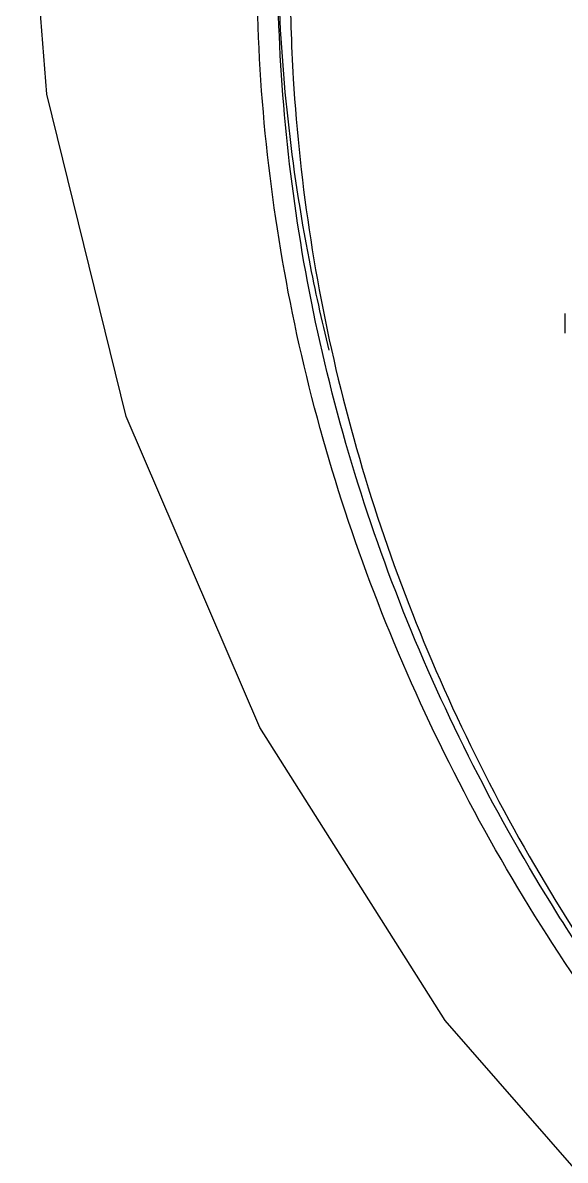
# Model space of a CAD drawing. Extents: x -1802 to -1505, y -7177 to -6757.
# Drawn here: x -1784.75 to -1771.56, y -6950.07 to -6922.4 of the extents above; entities that cross this region are included whole.
import ezdxf

# ---------------------------------------------------------------- set-up
doc = ezdxf.new("R2010")
doc.units = 0
doc.header["$LTSCALE"] = 5
doc.header["$MEASUREMENT"] = 0
doc.layers.add('DWG', color=7, linetype='CONTINUOUS')

msp = doc.modelspace()

# ---------------------------------------------------------------- linework, layer by layer
at = {"layer": 'DWG'}
msp.add_line((-1771.56, -6929.948), (-1771.56, -6929.467), dxfattribs=at)
msp.add_lwpolyline([(-1754.702, -6963.606), (-1761.959, -6959.011), (-1768.765, -6953.218), (-1774.477, -6946.674), (-1778.987, -6939.542), (-1782.23, -6931.979), (-1784.16, -6924.135), (-1784.746, -6916.728)], dxfattribs=at)
for points, start_tangent, end_tangent in [([(-1752.117, -6962.63), (-1759.841, -6957.684), (-1766.486, -6951.684), (-1771.866, -6944.804), (-1775.819, -6937.239), (-1778.241, -6929.207), (-1779.055, -6920.938)], (-0.882354, 0.470586), (0, 1)), ([(-1770.541, -6945.904), (-1771.761, -6944.057), (-1775.496, -6936.71), (-1777.779, -6928.933), (-1778.545, -6921.268)], (-0.570427, 0.821349), (-0.007928, 0.999969)), ([(-1777.296, -6930.359), (-1777.779, -6928.175), (-1778.532, -6921.263)], (-0.241126, 0.970494), (-0.02599, 0.999662)), ([(-1778.246, -6921.242), (-1778.171, -6923.758), (-1776.957, -6931.55), (-1774.296, -6939.067), (-1770.259, -6946.111), (-1764.95, -6952.498), (-1758.508, -6958.061), (-1751.109, -6962.647), (-1742.947, -6966.136), (-1734.238, -6968.437), (-1725.208, -6969.491)], (-0.000085, -1), (0.998958, -0.04564))]:
    msp.add_spline(points, degree=3, dxfattribs=dict(at, start_tangent=start_tangent, end_tangent=end_tangent))

doc.saveas('drawing.dxf')
